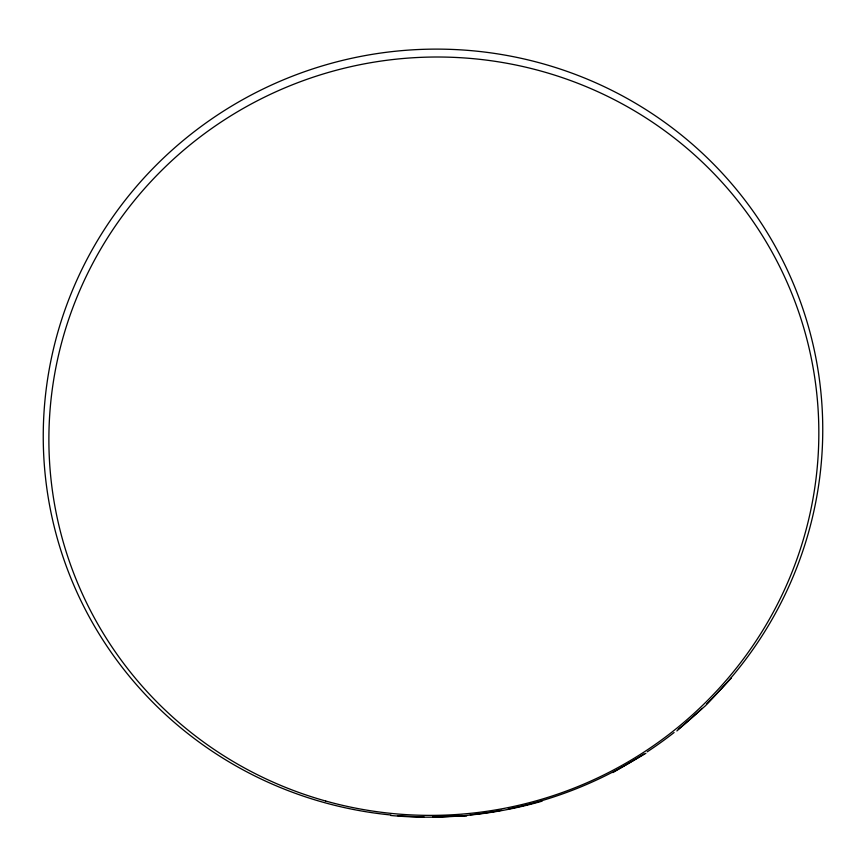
<?xml version="1.0" encoding="UTF-8"?>
<svg xmlns="http://www.w3.org/2000/svg" width="866" height="866" viewBox="0 0 866 866"><rect width="100%" height="100%" fill="white"/><g stroke="black" fill="none" stroke-linecap="round" stroke-linejoin="round"><path stroke-width="1.3" d="M731.445 677.926L705.454 705.758L676.855 730.969M612.901 772.58L645.895 753.312M542.029 801.18C492.97 815.274 441.487 820.145 390.653 815.48M453.481 816.162L466.99 815.664L432.881 816.638M434.072 816.638L452.182 816.194M390.891 814.993A390.209 383.421 -15.1 0 1 65.047 309.606A390.209 383.421 -15.1 0 1 641.305 106.745A390.209 383.421 -15.1 0 1 706.862 703.755M702.11 708.345A390.209 383.421 -15.1 0 1 678.23 729.226M674.094 732.517A390.209 383.421 -15.1 0 1 647.227 751.818M643.893 753.983A390.209 383.421 -15.1 0 1 508.266 808.996M501.75 810.251A390.209 383.421 -15.1 0 1 470.26 814.787M462.336 815.523A390.209 383.421 -15.1 0 1 453.08 816.183M449.108 816.4A390.209 383.421 -15.1 0 1 433.216 816.865M423.929 816.844A390.209 383.421 -15.1 0 1 397.483 815.588M325.605 801.007A385.424 378.723 -15.1 0 0 807.935 343.358A385.424 378.723 -15.1 0 0 168.047 164.226A385.424 378.723 -15.1 0 0 325.605 801.007"/></g></svg>
